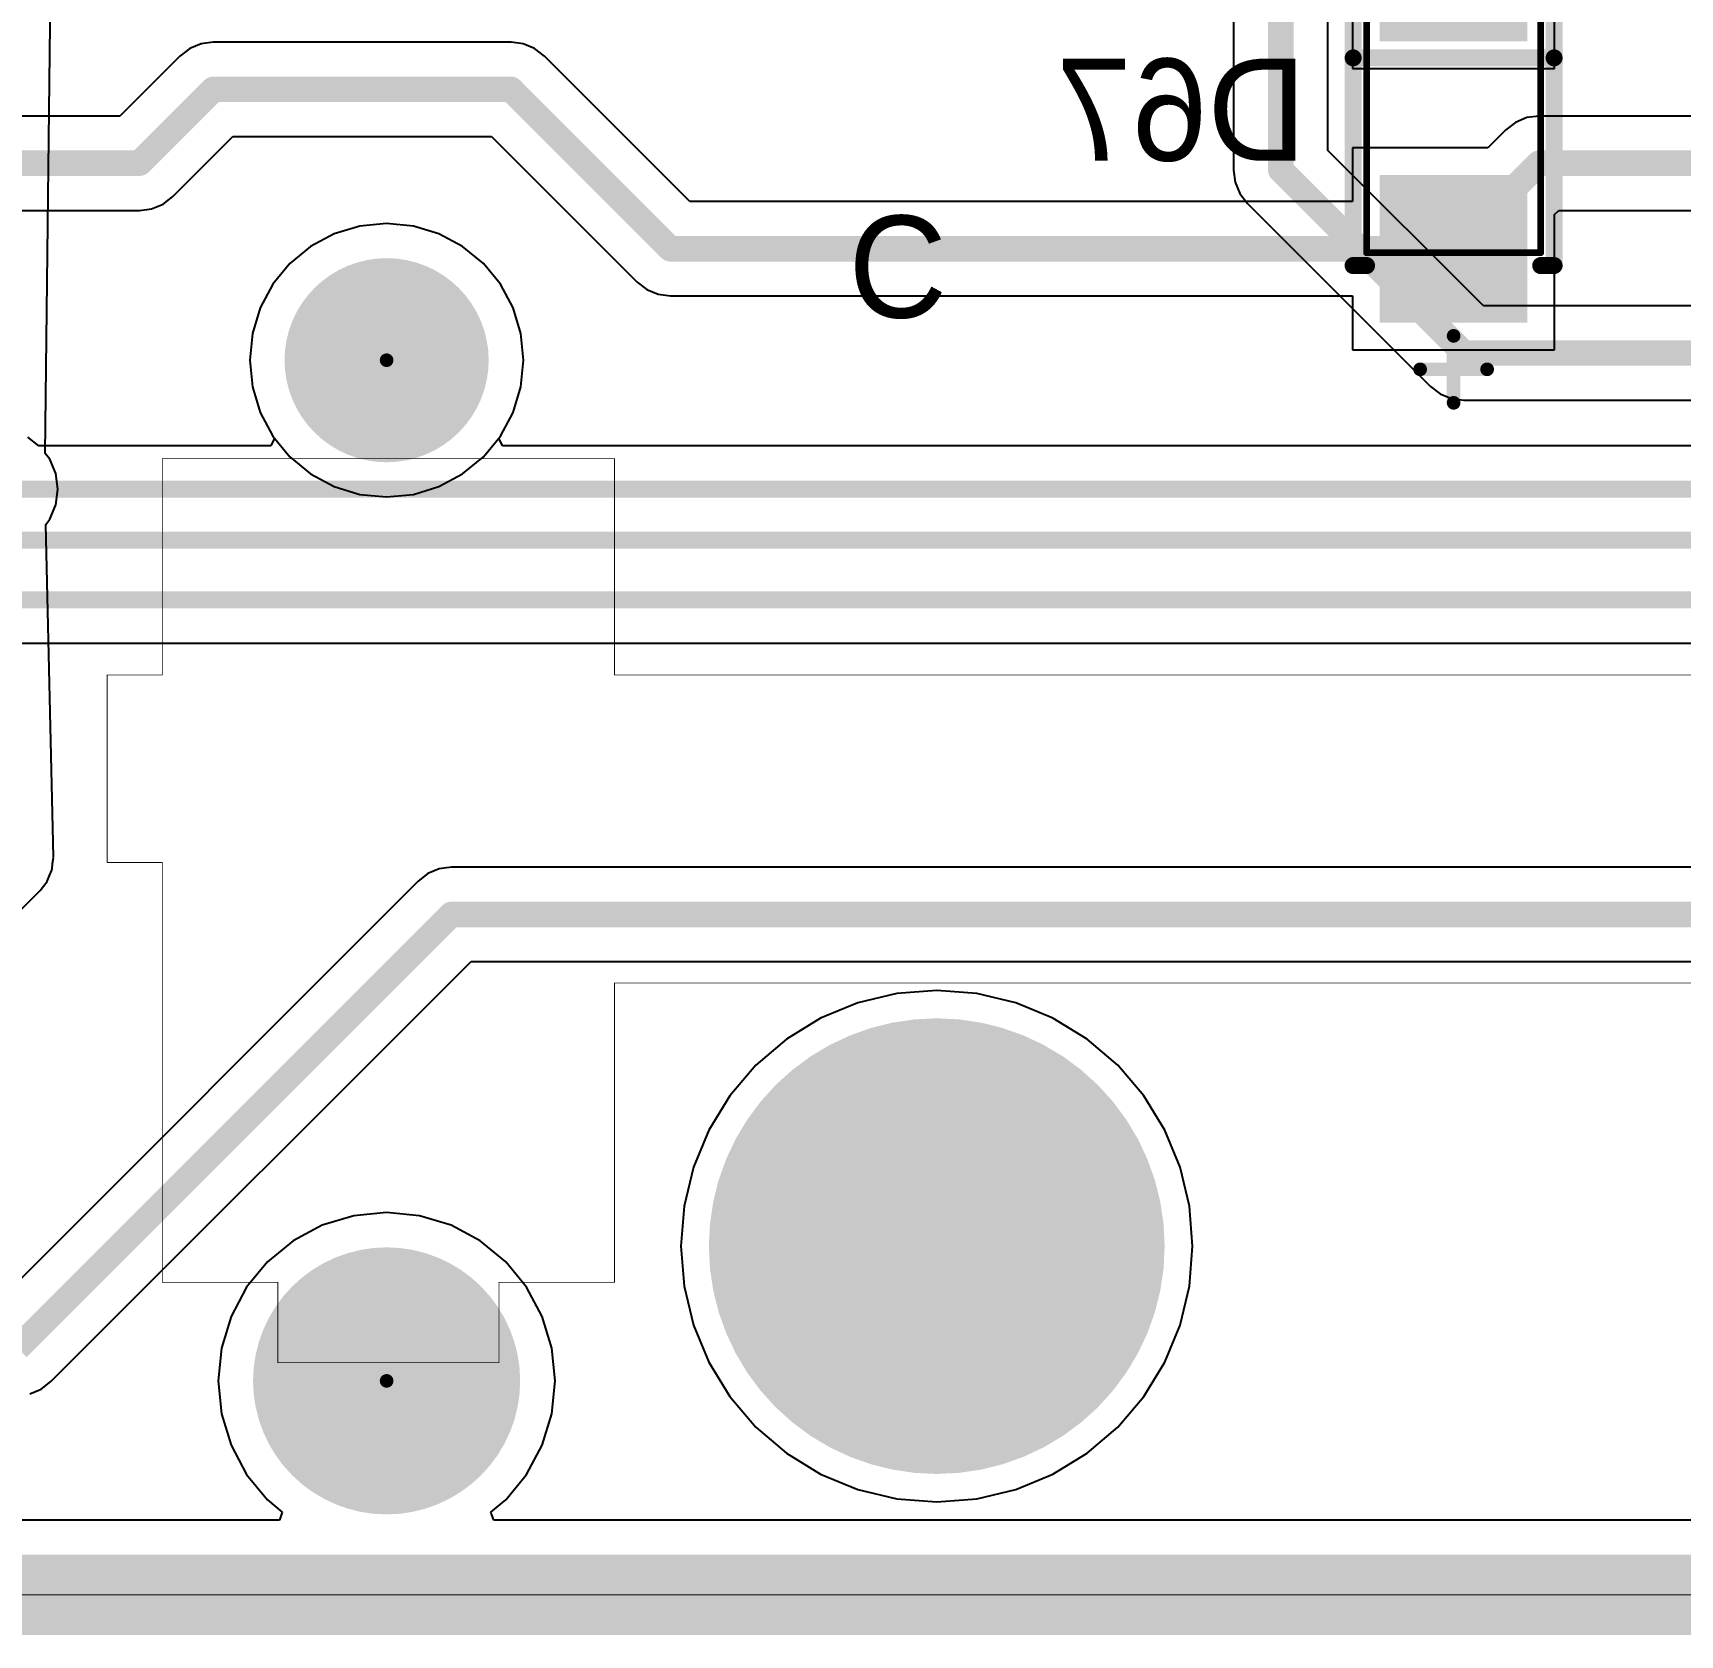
# Model space of a CAD drawing. Header units: millimetres. Extents: x 25 to 374, y 23 to 150.
# Drawn here: x 101.16 to 125.75, y 22.97 to 46.89 of the extents above; entities that cross this region are included whole.
import ezdxf

# ---------------------------------------------------------------- set-up
doc = ezdxf.new("R2010")
doc.units = ezdxf.units.MM
for name, color, linetype in [('BottomLayer', 5, 'Continuous'), ('BottomOverlay', 54, 'Continuous'), ('BottomPaste', 16, 'Continuous'), ('BottomSolder', 6, 'Continuous'), ('KeepOutLayer', 6, 'Continuous'), ('Mechanical1', 6, 'Continuous'), ('Mechanical13', 56, 'Continuous'), ('Mechanical15', 56, 'Continuous'), ('MultiLayer', 9, 'Continuous'), ('PadHoleLayer', 156, 'Continuous'), ('TopLayer', 1, 'Continuous'), ('TopOverlay', 2, 'Continuous'), ('TopSolder', 216, 'Continuous')]:
    doc.layers.add(name, color=color, linetype=linetype)

# ---------------------------------------------------------------- blocks, each defined once
blk = doc.blocks.new('SMA_DO_214AC__S1_B_95')
at = {"layer": 'BottomLayer'}
for points in [[(-1.1, -1), (-1.1, 1), (-3.1, -1), (-3.1, 1)], [(3.1, -1), (3.1, 1), (1.1, -1), (1.1, 1)]]:
    blk.add_solid(points, dxfattribs=at)
at = {"layer": 'BottomOverlay', "const_width": 0.254}
for points in [[(-2.35, 1.3), (-2.35, 1.5)], [(2.35, 1.5), (-2.35, 1.5)], [(-0.75, -1.5), (-0.75, 1.5)], [(2.35, 1.3), (2.35, 1.5)], [(-2.35, -1.5), (-2.35, -1.3)], [(2.35, -1.5), (2.35, -1.3)], [(2.35, -1.5), (-2.35, -1.5)]]:
    blk.add_lwpolyline(points, dxfattribs=at)
at = {"layer": 'BottomOverlay', "const_width": 0.127}
for points in [[(-2.414, 1.5, 1), (-2.287, 1.5, 1)], [(-2.414, 1.5, 1), (-2.287, 1.5, 1)], [(-0.814, 1.5, 1), (-0.687, 1.5, 1)], [(2.287, 1.5, 1), (2.414, 1.5, 1)], [(2.287, 1.5, 1), (2.414, 1.5, 1)], [(-2.414, 1.3, 1), (-2.287, 1.3, 1)], [(2.287, 1.3, 1), (2.414, 1.3, 1)], [(-2.414, -1.3, 1), (-2.287, -1.3, 1)], [(2.287, -1.3, 1), (2.414, -1.3, 1)], [(-2.414, -1.5, 1), (-2.287, -1.5, 1)], [(-2.414, -1.5, 1), (-2.287, -1.5, 1)], [(-0.814, -1.5, 1), (-0.687, -1.5, 1)], [(2.287, -1.5, 1), (2.414, -1.5, 1)], [(2.287, -1.5, 1), (2.414, -1.5, 1)]]:
    blk.add_lwpolyline(points, format="xyb", close=True, dxfattribs=at)
at = {"layer": 'BottomPaste'}
for points in [[(-1.1, -1), (-1.1, 1), (-3.1, -1), (-3.1, 1)], [(3.1, -1), (3.1, 1), (1.1, -1), (1.1, 1)]]:
    blk.add_solid(points, dxfattribs=at)
at = {"layer": 'BottomSolder'}
for points in [[(-0.998, -1.102), (-0.998, 1.102), (-3.202, -1.102), (-3.202, 1.102)], [(3.202, -1.102), (3.202, 1.102), (0.998, -1.102), (0.998, 1.102)]]:
    blk.add_solid(points, dxfattribs=at)
at = {"layer": 'Mechanical13', "const_width": 0.1}
for points in [[(2.16, 1.3), (-2.16, 1.3)], [(-2.16, -1.3), (-2.16, 1.3)], [(2.16, -1.3), (2.16, 1.3)], [(2.16, -1.3), (-2.16, -1.3)]]:
    blk.add_lwpolyline(points, dxfattribs=at)
at = {"layer": 'Mechanical13', "const_width": 0.05}
for points in [[(-2.185, 1.3, 1), (-2.135, 1.3, 1)], [(-2.185, 1.3, 1), (-2.135, 1.3, 1)], [(2.135, 1.3, 1), (2.185, 1.3, 1)], [(2.135, 1.3, 1), (2.185, 1.3, 1)], [(-2.185, -1.3, 1), (-2.135, -1.3, 1)], [(-2.185, -1.3, 1), (-2.135, -1.3, 1)], [(2.135, -1.3, 1), (2.185, -1.3, 1)], [(2.135, -1.3, 1), (2.185, -1.3, 1)]]:
    blk.add_lwpolyline(points, format="xyb", close=True, dxfattribs=at)
at = {"layer": 'Mechanical15', "const_width": 0.203}
for points in [[(-3.5, -0.5), (-3.5, 0.5)], [(3.9, -0.5), (3.9, 0.5)], [(4.4, 0), (3.4, 0)]]:
    blk.add_lwpolyline(points, dxfattribs=at)
at = {"layer": 'Mechanical15', "const_width": 0.102}
for points in [[(-3.551, 0.5, 1), (-3.449, 0.5, 1)], [(3.849, 0.5, 1), (3.951, 0.5, 1)], [(3.349, 0, 1), (3.451, 0, 1)], [(4.349, 0, 1), (4.451, 0, 1)], [(-3.551, -0.5, 1), (-3.449, -0.5, 1)], [(3.849, -0.5, 1), (3.951, -0.5, 1)]]:
    blk.add_lwpolyline(points, format="xyb", close=True, dxfattribs=at)
blk = doc.blocks.new('1_6_25_120')
at = {"layer": 'BottomSolder', "const_width": 0.1016}
for points in [[(-50.0888, 6.985, 1), (-49.9872, 6.985, 1)], [(-50.0888, -8.255, 1), (-49.9872, -8.255, 1)]]:
    blk.add_lwpolyline(points, format="xyb", close=True, dxfattribs=at)
at = {"layer": 'PadHoleLayer'}
for points, const_width in [([(-50.8, 6.985, 1), (-49.276, 6.985, 1)], 1.524), ([(-51.03495, -8.255, 1), (-49.04105, -8.255, 1)], 1.9939)]:
    blk.add_lwpolyline(points, format="xyb", close=True, dxfattribs=dict(at, const_width=const_width))
at = {"layer": 'TopSolder', "const_width": 0.1016}
for points in [[(-50.0888, 6.985, 1), (-49.9872, 6.985, 1)], [(-50.0888, -8.255, 1), (-49.9872, -8.255, 1)]]:
    blk.add_lwpolyline(points, format="xyb", close=True, dxfattribs=at)

msp = doc.modelspace()

# ---------------------------------------------------------------- linework, layer by layer
at = {"layer": 'BottomLayer'}
for p, q in [((123.873, 46.36), (123.873, 49.376)), ((120.856, 47.164), (120.856, 46.36)), ((103.666, 46.728), (103.496, 46.658)), ((103.848, 46.752), (103.666, 46.728)), ((108.293, 46.752), (103.848, 46.752)), ((108.475, 46.728), (108.293, 46.752)), ((108.645, 46.658), (108.475, 46.728)), ((103.35, 46.546), (102.454, 45.65)), ((103.496, 46.658), (103.35, 46.546)), ((108.791, 46.546), (108.645, 46.658)), ((110.964, 44.373), (108.791, 46.546)), ((120.856, 46.36), (123.873, 46.36)), ((102.454, 45.65), (91.452, 45.65)), ((123.29, 45.556), (123.144, 45.444)), ((123.46, 45.626), (123.29, 45.556)), ((123.642, 45.65), (123.46, 45.626)), ((126.582, 45.65), (123.642, 45.65)), ((103.244, 44.448), (104.14, 45.343)), ((104.14, 45.343), (108.001, 45.343)), ((108.001, 45.343), (110.174, 43.17)), ((123.144, 45.444), (122.876, 45.176)), ((122.876, 45.176), (120.856, 45.176)), ((120.856, 45.176), (120.856, 44.373)), ((102.746, 44.241), (102.928, 44.265)), ((102.928, 44.265), (103.098, 44.336)), ((103.098, 44.336), (103.244, 44.448)), ((120.856, 44.373), (110.964, 44.373)), ((91.452, 44.241), (102.746, 44.241)), ((106.436, 44.046), (106.038, 44.007)), ((106.835, 44.007), (106.436, 44.046)), ((123.873, 44.18), (123.934, 44.241)), ((123.873, 42.16), (123.873, 44.18)), ((123.934, 44.241), (126.582, 44.241)), ((105.655, 43.89), (105.302, 43.702)), ((106.038, 44.007), (105.655, 43.89)), ((107.218, 43.89), (106.835, 44.007)), ((107.571, 43.702), (107.218, 43.89)), ((105.302, 43.702), (104.992, 43.448)), ((107.88, 43.448), (107.571, 43.702)), ((104.992, 43.448), (104.738, 43.138)), ((108.134, 43.138), (107.88, 43.448)), ((104.738, 43.138), (104.55, 42.785)), ((108.323, 42.785), (108.134, 43.138)), ((110.174, 43.17), (110.32, 43.058)), ((110.32, 43.058), (110.49, 42.988)), ((104.55, 42.785), (104.434, 42.402)), ((108.439, 42.402), (108.323, 42.785)), ((110.49, 42.988), (110.672, 42.964)), ((110.672, 42.964), (120.856, 42.964)), ((120.856, 42.964), (120.856, 42.16)), ((104.434, 42.402), (104.394, 42.004)), ((108.478, 42.004), (108.439, 42.402)), ((120.856, 42.16), (123.873, 42.16)), ((104.394, 42.004), (104.434, 41.606)), ((108.439, 41.606), (108.478, 42.004)), ((104.434, 41.606), (104.55, 41.223)), ((108.323, 41.223), (108.439, 41.606)), ((104.55, 41.223), (104.738, 40.87)), ((108.134, 40.87), (108.323, 41.223)), ((101.246, 40.726), (101.078, 40.855)), ((104.762, 40.841), (104.708, 40.726)), ((104.738, 40.87), (104.762, 40.841)), ((108.11, 40.841), (108.134, 40.87)), ((108.165, 40.726), (108.11, 40.841)), ((104.708, 40.726), (101.246, 40.726)), ((204.784, 40.726), (108.165, 40.726)), ((51.75, 37.78), (160.285, 37.78)), ((107.404, 34.433), (107.222, 34.409)), ((143.704, 34.433), (107.404, 34.433)), ((106.906, 34.227), (100.635, 27.956)), ((107.052, 34.339), (106.906, 34.227)), ((107.222, 34.409), (107.052, 34.339)), ((101.425, 26.753), (107.696, 33.024)), ((107.696, 33.024), (143.412, 33.024)), ((114.052, 32.548), (113.469, 32.408)), ((114.649, 32.595), (114.052, 32.548)), ((115.247, 32.548), (114.649, 32.595)), ((115.829, 32.408), (115.247, 32.548)), ((113.469, 32.408), (112.915, 32.179)), ((116.383, 32.179), (115.829, 32.408)), ((112.915, 32.179), (112.404, 31.866)), ((116.894, 31.866), (116.383, 32.179)), ((112.404, 31.866), (111.948, 31.477)), ((117.35, 31.477), (116.894, 31.866)), ((111.948, 31.477), (111.559, 31.021)), ((117.739, 31.021), (117.35, 31.477)), ((111.559, 31.021), (111.246, 30.51)), ((118.053, 30.51), (117.739, 31.021)), ((111.246, 30.51), (111.016, 29.956)), ((118.282, 29.956), (118.053, 30.51)), ((111.016, 29.956), (110.876, 29.373)), ((118.422, 29.373), (118.282, 29.956)), ((106.436, 29.278), (105.946, 29.23)), ((106.927, 29.23), (106.436, 29.278)), ((110.876, 29.373), (110.829, 28.776)), ((118.469, 28.776), (118.422, 29.373)), ((105.474, 29.087), (105.039, 28.854)), ((105.946, 29.23), (105.474, 29.087)), ((107.398, 29.087), (106.927, 29.23)), ((107.833, 28.854), (107.398, 29.087)), ((105.039, 28.854), (104.658, 28.542)), ((108.214, 28.542), (107.833, 28.854)), ((110.829, 28.776), (110.876, 28.178)), ((118.422, 28.178), (118.469, 28.776)), ((104.658, 28.542), (104.346, 28.161)), ((108.526, 28.161), (108.214, 28.542)), ((104.346, 28.161), (104.114, 27.726)), ((108.759, 27.726), (108.526, 28.161)), ((110.876, 28.178), (111.016, 27.595)), ((118.282, 27.595), (118.422, 28.178)), ((104.114, 27.726), (103.97, 27.254)), ((108.902, 27.254), (108.759, 27.726)), ((111.016, 27.595), (111.246, 27.042)), ((118.053, 27.042), (118.282, 27.595)), ((103.97, 27.254), (103.922, 26.764)), ((108.95, 26.764), (108.902, 27.254)), ((111.246, 27.042), (111.559, 26.53)), ((117.739, 26.53), (118.053, 27.042)), ((101.109, 26.571), (101.279, 26.642)), ((101.279, 26.642), (101.425, 26.753)), ((103.922, 26.764), (103.97, 26.274)), ((108.902, 26.274), (108.95, 26.764)), ((111.559, 26.53), (111.948, 26.075)), ((117.35, 26.075), (117.739, 26.53)), ((103.97, 26.274), (104.114, 25.802)), ((108.759, 25.802), (108.902, 26.274)), ((111.948, 26.075), (112.404, 25.685)), ((116.894, 25.685), (117.35, 26.075)), ((104.114, 25.802), (104.346, 25.367)), ((108.526, 25.367), (108.759, 25.802)), ((112.404, 25.685), (112.915, 25.372)), ((116.383, 25.372), (116.894, 25.685)), ((104.346, 25.367), (104.658, 24.986)), ((108.214, 24.986), (108.526, 25.367)), ((112.915, 25.372), (113.469, 25.143)), ((115.829, 25.143), (116.383, 25.372)), ((113.469, 25.143), (114.052, 25.003)), ((115.247, 25.003), (115.829, 25.143)), ((104.658, 24.986), (104.878, 24.806)), ((107.994, 24.806), (108.214, 24.986)), ((114.052, 25.003), (114.649, 24.956)), ((114.649, 24.956), (115.247, 25.003)), ((104.836, 24.686), (26.613, 24.686)), ((104.878, 24.806), (104.836, 24.686)), ((108.037, 24.686), (107.994, 24.806)), ((204.912, 24.686), (108.037, 24.686))]:
    msp.add_line(p, q, dxfattribs=at)
for points, const_width in [([(102.746, 44.946), (103.848, 46.048)], 0.381), ([(103.848, 46.048), (108.293, 46.048)], 0.381), ([(108.293, 46.048), (110.672, 43.668)], 0.381), ([(89.944, 44.946), (102.746, 44.946)], 0.381), ([(122.365, 43.668), (123.642, 44.946)], 0.381), ([(123.642, 44.946), (128.09, 44.946)], 0.381), ([(110.672, 43.668), (122.365, 43.668)], 0.381), ([(100.63, 40.079), (291.554, 40.079)], 0.254), ([(81.877, 39.317), (292.697, 39.317)], 0.254), ([(51.75, 38.428), (294.475, 38.428)], 0.254), ([(100.927, 27.252), (107.404, 33.729)], 0.381), ([(107.404, 33.729), (143.704, 33.729)], 0.381)]:
    msp.add_lwpolyline(points, dxfattribs=dict(at, const_width=const_width))
for points, const_width in [([(103.753, 46.048, 1), (103.943, 46.048, 1)], 0.191), ([(103.753, 46.048, 1), (103.943, 46.048, 1)], 0.191), ([(108.198, 46.048, 1), (108.388, 46.048, 1)], 0.191), ([(108.198, 46.048, 1), (108.388, 46.048, 1)], 0.191), ([(102.651, 44.946, 1), (102.841, 44.946, 1)], 0.191), ([(102.651, 44.946, 1), (102.841, 44.946, 1)], 0.191), ([(123.547, 44.946, 1), (123.737, 44.946, 1)], 0.191), ([(123.547, 44.946, 1), (123.737, 44.946, 1)], 0.191), ([(110.577, 43.668, 1), (110.768, 43.668, 1)], 0.191), ([(110.577, 43.668, 1), (110.768, 43.668, 1)], 0.191), ([(122.269, 43.668, 1), (122.46, 43.668, 1)], 0.191), ([(122.269, 43.668, 1), (122.46, 43.668, 1)], 0.191), ([(107.309, 33.729, 1), (107.499, 33.729, 1)], 0.191), ([(107.309, 33.729, 1), (107.499, 33.729, 1)], 0.191), ([(112.999, 28.776, 1), (116.299, 28.776, 1)], 3.3)]:
    msp.add_lwpolyline(points, format="xyb", close=True, dxfattribs=dict(at, const_width=const_width))
at = {"layer": 'BottomSolder', "const_width": 3.402}
msp.add_lwpolyline([(112.948, 28.776, 1), (116.35, 28.776, 1)], format="xyb", close=True, dxfattribs=at)
at = {"layer": 'KeepOutLayer', "const_width": 1.2}
msp.add_lwpolyline([(25.495, 23.569), (373.158, 23.569)], dxfattribs=at)
at = {"layer": 'Mechanical1', "const_width": 0.0127}
for points in [[(103.088, 40.535), (109.838, 40.535)], [(103.088, 37.305), (103.088, 40.535)], [(109.838, 37.305), (109.838, 40.535)], [(102.263, 37.305), (103.088, 37.305)], [(102.263, 34.505), (102.263, 37.305)], [(109.838, 37.305), (149.462, 37.305)], [(102.263, 34.505), (103.088, 34.505)], [(103.088, 28.235), (103.088, 34.505)], [(109.838, 28.235), (109.838, 32.705)], [(109.838, 32.705), (149.462, 32.705)], [(103.088, 28.235), (104.812, 28.235)], [(104.812, 27.036), (104.812, 28.235)], [(108.113, 27.036), (108.113, 28.235)], [(108.113, 28.235), (109.838, 28.235)], [(104.812, 27.036), (108.113, 27.036)], [(25.495, 23.569), (373.158, 23.569)]]:
    msp.add_lwpolyline(points, dxfattribs=at)
at = {"layer": 'Mechanical1', "const_width": 0.00635}
for points in [[(103.085, 40.535, 1), (103.092, 40.535, 1)], [(103.085, 40.535, 1), (103.092, 40.535, 1)], [(109.835, 40.535, 1), (109.841, 40.535, 1)], [(109.835, 40.535, 1), (109.841, 40.535, 1)], [(102.26, 37.305, 1), (102.266, 37.305, 1)], [(102.26, 37.305, 1), (102.266, 37.305, 1)], [(103.085, 37.305, 1), (103.092, 37.305, 1)], [(103.085, 37.305, 1), (103.092, 37.305, 1)], [(109.835, 37.305, 1), (109.841, 37.305, 1)], [(109.835, 37.305, 1), (109.841, 37.305, 1)], [(102.26, 34.505, 1), (102.266, 34.505, 1)], [(102.26, 34.505, 1), (102.266, 34.505, 1)], [(103.085, 34.505, 1), (103.092, 34.505, 1)], [(103.085, 34.505, 1), (103.092, 34.505, 1)], [(109.835, 32.705, 1), (109.841, 32.705, 1)], [(109.835, 32.705, 1), (109.841, 32.705, 1)], [(103.085, 28.235, 1), (103.092, 28.235, 1)], [(103.085, 28.235, 1), (103.092, 28.235, 1)], [(104.809, 28.235, 1), (104.815, 28.235, 1)], [(104.809, 28.235, 1), (104.815, 28.235, 1)], [(108.109, 28.235, 1), (108.116, 28.235, 1)], [(108.109, 28.235, 1), (108.116, 28.235, 1)], [(109.835, 28.235, 1), (109.841, 28.235, 1)], [(109.835, 28.235, 1), (109.841, 28.235, 1)], [(104.809, 27.036, 1), (104.815, 27.036, 1)], [(104.809, 27.036, 1), (104.815, 27.036, 1)], [(108.109, 27.036, 1), (108.116, 27.036, 1)], [(108.109, 27.036, 1), (108.116, 27.036, 1)]]:
    msp.add_lwpolyline(points, format="xyb", close=True, dxfattribs=at)
at = {"layer": 'MultiLayer', "const_width": 3.3}
msp.add_lwpolyline([(112.999, 28.776, 1), (116.299, 28.776, 1)], format="xyb", close=True, dxfattribs=at)
at = {"layer": 'PadHoleLayer', "const_width": 1.6}
msp.add_lwpolyline([(113.849, 28.776, 1), (115.449, 28.776, 1)], format="xyb", close=True, dxfattribs=at)
at = {"layer": 'TopLayer'}
for p, q in [((101.34, 40.613), (101.443, 49.885)), ((119.079, 49.892), (119.079, 44.844)), ((120.488, 45.136), (120.488, 49.892)), ((122.809, 42.815), (120.488, 45.136)), ((119.079, 44.844), (119.103, 44.661)), ((119.103, 44.661), (119.174, 44.491)), ((119.174, 44.491), (119.286, 44.346)), ((119.286, 44.346), (122.019, 41.612)), ((106.436, 44.046), (106.038, 44.007)), ((106.835, 44.007), (106.436, 44.046)), ((105.655, 43.89), (105.302, 43.702)), ((106.038, 44.007), (105.655, 43.89)), ((107.218, 43.89), (106.835, 44.007)), ((107.571, 43.702), (107.218, 43.89)), ((105.302, 43.702), (104.992, 43.448)), ((107.88, 43.448), (107.571, 43.702)), ((104.992, 43.448), (104.738, 43.138)), ((108.134, 43.138), (107.88, 43.448)), ((104.738, 43.138), (104.55, 42.785)), ((108.323, 42.785), (108.134, 43.138)), ((104.55, 42.785), (104.434, 42.402)), ((108.439, 42.402), (108.323, 42.785)), ((156.375, 42.815), (122.809, 42.815)), ((104.434, 42.402), (104.394, 42.004)), ((108.478, 42.004), (108.439, 42.402)), ((104.394, 42.004), (104.434, 41.606)), ((108.439, 41.606), (108.478, 42.004)), ((104.434, 41.606), (104.55, 41.223)), ((108.323, 41.223), (108.439, 41.606)), ((122.019, 41.612), (122.165, 41.501)), ((122.165, 41.501), (122.335, 41.43)), ((122.335, 41.43), (122.517, 41.406)), ((122.517, 41.406), (156.083, 41.406)), ((104.55, 41.223), (104.738, 40.87)), ((108.134, 40.87), (108.323, 41.223)), ((104.738, 40.87), (104.992, 40.56)), ((107.88, 40.56), (108.134, 40.87)), ((101.406, 40.527), (101.34, 40.613)), ((101.496, 40.311), (101.406, 40.527)), ((104.992, 40.56), (105.302, 40.306)), ((107.571, 40.306), (107.88, 40.56)), ((101.526, 40.079), (101.496, 40.311)), ((105.302, 40.306), (105.655, 40.118)), ((105.655, 40.118), (106.038, 40.001)), ((106.835, 40.001), (107.218, 40.118)), ((107.218, 40.118), (107.571, 40.306)), ((101.406, 39.63), (101.496, 39.847)), ((101.496, 39.847), (101.526, 40.079)), ((106.038, 40.001), (106.436, 39.962)), ((106.436, 39.962), (106.835, 40.001)), ((101.347, 39.553), (101.406, 39.63)), ((101.461, 34.588), (101.347, 39.553)), ((101.441, 34.405), (101.45, 34.489)), ((101.45, 34.489), (101.461, 34.572)), ((101.46, 34.58), (101.461, 34.588)), ((101.461, 34.572), (101.46, 34.58)), ((101.316, 34.153), (101.367, 34.22)), ((101.367, 34.22), (101.37, 34.227)), ((101.37, 34.227), (101.375, 34.234)), ((101.375, 34.234), (101.405, 34.312)), ((101.405, 34.312), (101.437, 34.39)), ((101.437, 34.39), (101.438, 34.398)), ((101.438, 34.398), (101.441, 34.405)), ((99.162, 31.981), (101.255, 34.074)), ((101.255, 34.074), (101.26, 34.08)), ((101.26, 34.08), (101.266, 34.085)), ((101.266, 34.085), (101.316, 34.153)), ((114.052, 32.548), (113.469, 32.408)), ((114.649, 32.595), (114.052, 32.548)), ((115.247, 32.548), (114.649, 32.595)), ((115.829, 32.408), (115.247, 32.548)), ((113.469, 32.408), (112.915, 32.179)), ((116.383, 32.179), (115.829, 32.408)), ((112.915, 32.179), (112.404, 31.866)), ((116.894, 31.866), (116.383, 32.179)), ((112.404, 31.866), (111.948, 31.477)), ((117.35, 31.477), (116.894, 31.866)), ((111.948, 31.477), (111.559, 31.021)), ((117.739, 31.021), (117.35, 31.477)), ((111.559, 31.021), (111.246, 30.51)), ((118.053, 30.51), (117.739, 31.021)), ((111.246, 30.51), (111.016, 29.956)), ((118.282, 29.956), (118.053, 30.51)), ((111.016, 29.956), (110.876, 29.373)), ((118.422, 29.373), (118.282, 29.956)), ((106.436, 29.278), (105.946, 29.23)), ((106.927, 29.23), (106.436, 29.278)), ((110.876, 29.373), (110.829, 28.776)), ((118.469, 28.776), (118.422, 29.373)), ((105.474, 29.087), (105.039, 28.854)), ((105.946, 29.23), (105.474, 29.087)), ((107.398, 29.087), (106.927, 29.23)), ((107.833, 28.854), (107.398, 29.087)), ((105.039, 28.854), (104.658, 28.542)), ((108.214, 28.542), (107.833, 28.854)), ((110.829, 28.776), (110.876, 28.178)), ((118.422, 28.178), (118.469, 28.776)), ((104.658, 28.542), (104.346, 28.161)), ((108.526, 28.161), (108.214, 28.542)), ((104.346, 28.161), (104.114, 27.726)), ((108.759, 27.726), (108.526, 28.161)), ((110.876, 28.178), (111.016, 27.595)), ((118.282, 27.595), (118.422, 28.178)), ((104.114, 27.726), (103.97, 27.254)), ((108.902, 27.254), (108.759, 27.726)), ((111.016, 27.595), (111.246, 27.042)), ((118.053, 27.042), (118.282, 27.595)), ((103.97, 27.254), (103.922, 26.764)), ((108.95, 26.764), (108.902, 27.254)), ((111.246, 27.042), (111.559, 26.53)), ((117.739, 26.53), (118.053, 27.042)), ((103.922, 26.764), (103.97, 26.274)), ((108.902, 26.274), (108.95, 26.764)), ((111.559, 26.53), (111.948, 26.075)), ((117.35, 26.075), (117.739, 26.53)), ((103.97, 26.274), (104.114, 25.802)), ((108.759, 25.802), (108.902, 26.274)), ((111.948, 26.075), (112.404, 25.685)), ((116.894, 25.685), (117.35, 26.075)), ((104.114, 25.802), (104.346, 25.367)), ((108.526, 25.367), (108.759, 25.802)), ((112.404, 25.685), (112.915, 25.372)), ((116.383, 25.372), (116.894, 25.685)), ((104.346, 25.367), (104.658, 24.986)), ((108.214, 24.986), (108.526, 25.367)), ((112.915, 25.372), (113.469, 25.143)), ((115.829, 25.143), (116.383, 25.372)), ((113.469, 25.143), (114.052, 25.003)), ((115.247, 25.003), (115.829, 25.143)), ((104.658, 24.986), (104.878, 24.806)), ((107.994, 24.806), (108.214, 24.986)), ((114.052, 25.003), (114.649, 24.956)), ((114.649, 24.956), (115.247, 25.003)), ((104.836, 24.686), (26.613, 24.686)), ((104.878, 24.806), (104.836, 24.686)), ((108.037, 24.686), (107.994, 24.806)), ((204.912, 24.686), (108.037, 24.686))]:
    msp.add_line(p, q, dxfattribs=at)
at = {"layer": 'TopLayer', "const_width": 0.381}
for points in [[(119.784, 44.844), (119.784, 51.509)], [(119.784, 44.844), (122.517, 42.111)], [(122.517, 42.111), (156.375, 42.111)]]:
    msp.add_lwpolyline(points, dxfattribs=at)
at = {"layer": 'TopLayer'}
for points, const_width in [([(119.689, 44.844, 1), (119.879, 44.844, 1)], 0.191), ([(119.689, 44.844, 1), (119.879, 44.844, 1)], 0.191), ([(122.422, 42.111, 1), (122.612, 42.111, 1)], 0.191), ([(122.422, 42.111, 1), (122.612, 42.111, 1)], 0.191), ([(112.999, 28.776, 1), (116.299, 28.776, 1)], 3.3)]:
    msp.add_lwpolyline(points, format="xyb", close=True, dxfattribs=dict(at, const_width=const_width))
at = {"layer": 'TopSolder', "const_width": 3.402}
msp.add_lwpolyline([(112.948, 28.776, 1), (116.35, 28.776, 1)], format="xyb", close=True, dxfattribs=at)

# ---------------------------------------------------------------- block references
for name, p, rotation in [('SMA_DO_214AC__S1_B_95', (122.365, 45.768), 270), ('1_6_25_120', (156.474, 35.019), 360)]:
    msp.add_blockref(name, p, dxfattribs=dict(rotation=rotation))

# ---------------------------------------------------------------- texts
at = {"layer": 'BottomOverlay', "text_generation_flag": 2}
msp.add_text('D67', height=1.524, dxfattribs=at).set_placement((120.167, 44.983))
at = {"layer": 'TopOverlay'}
msp.add_text('C', height=1.524, dxfattribs=at).set_placement((113.33, 42.639))

doc.saveas('drawing.dxf')
